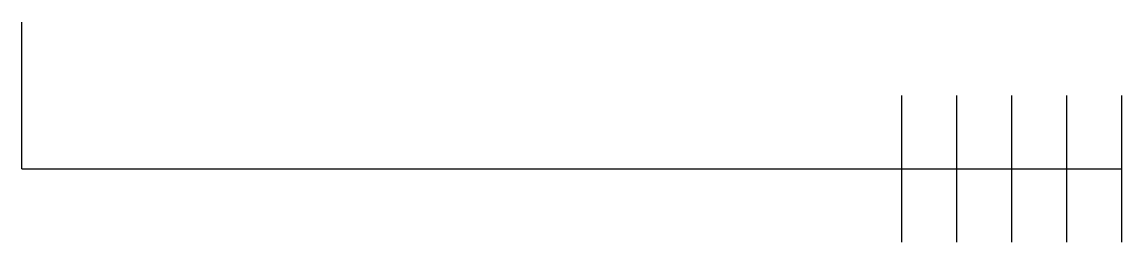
# Model space of a CAD drawing. Header units: millimetres. Extents: x 1791.4 to 1866.4, y 1557.9 to 1572.9.
import ezdxf

# ---------------------------------------------------------------- set-up
doc = ezdxf.new("R2010")
doc.units = ezdxf.units.MM

msp = doc.modelspace()

# ---------------------------------------------------------------- linework, layer by layer
for p, q in [((1791.405, 1562.916), (1791.405, 1572.916)), ((1851.405, 1557.916), (1851.405, 1567.916)), ((1855.155, 1557.916), (1855.155, 1567.916)), ((1858.905, 1557.916), (1858.905, 1567.916)), ((1862.655, 1557.916), (1862.655, 1567.916)), ((1866.405, 1557.916), (1866.405, 1567.916)), ((1791.405, 1562.916), (1866.405, 1562.916))]:
    msp.add_line(p, q)

doc.saveas('drawing.dxf')
